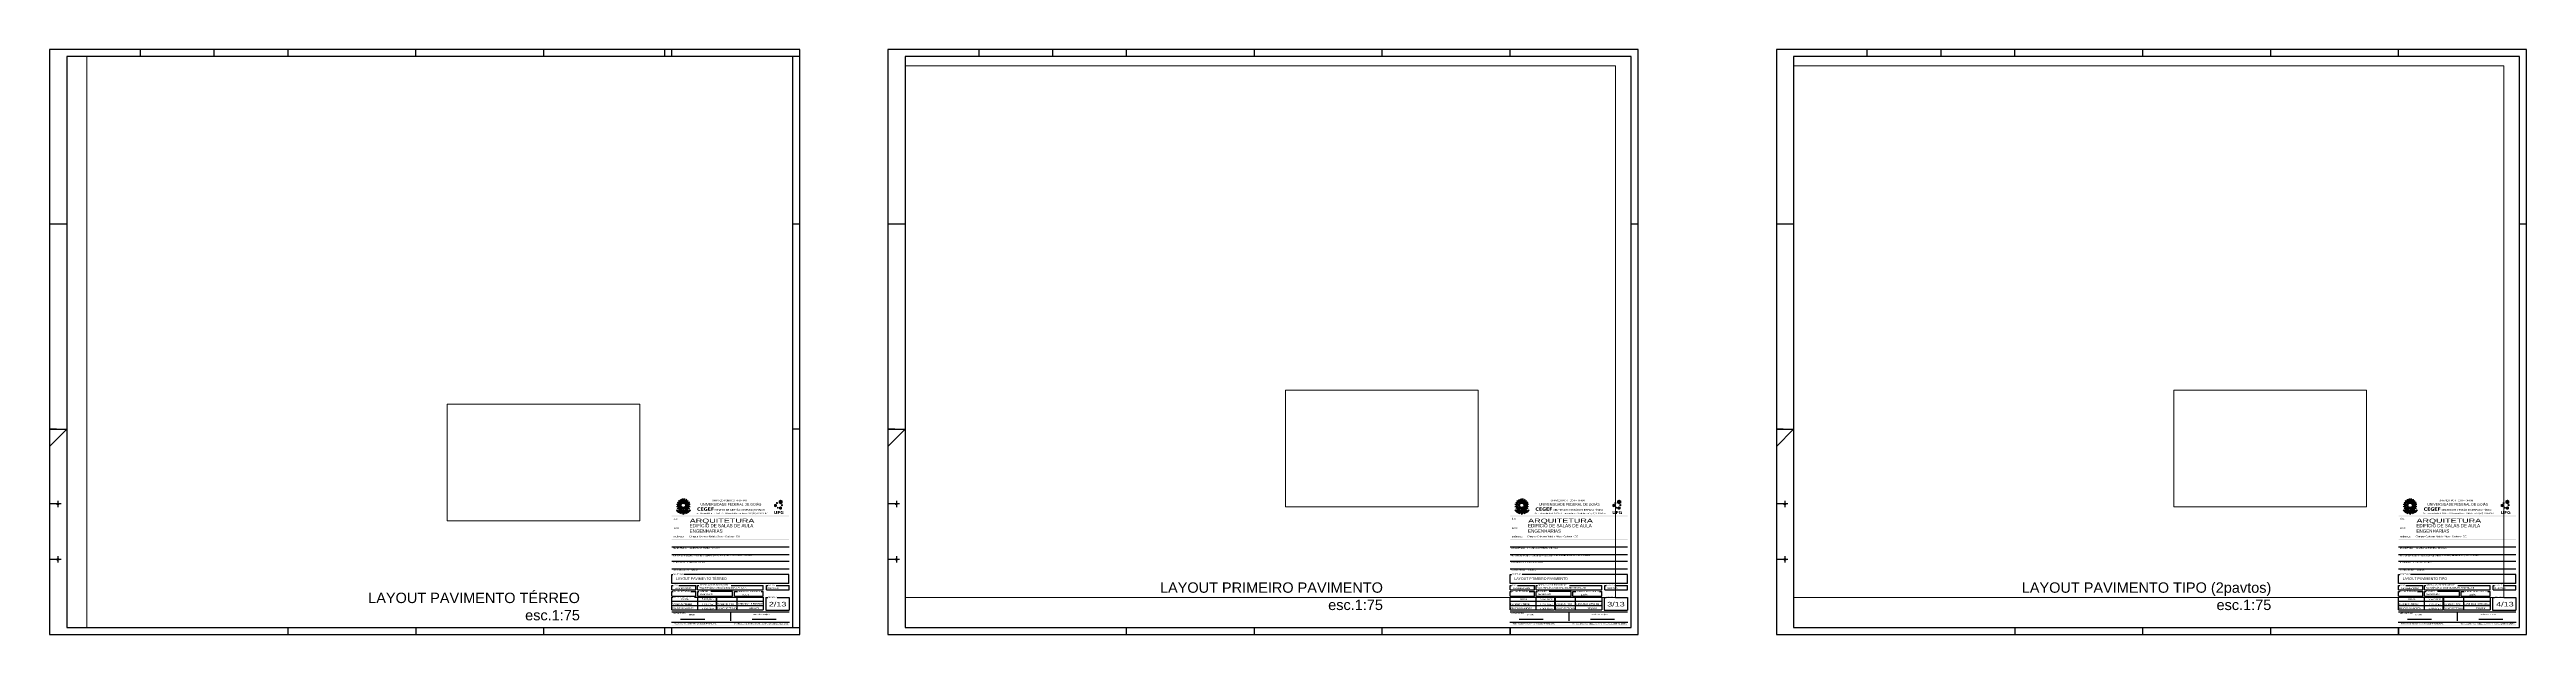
# Paper-space layout 'pr02 pr03 pr04' of a CAD drawing. Header units: millimetres. Extents: x 174 to 3757, y 19 to 865.
# The model-space entities are those that its viewports show. They can reach past a viewport. Long polylines and large blocks are cut down to what shows.
import ezdxf
from ezdxf.enums import TextEntityAlignment as Align

# ---------------------------------------------------------------- set-up
doc = ezdxf.new("R2010")
doc.units = ezdxf.units.MM
doc.header["$LTSCALE"] = 0.3
doc.linetypes.add('CONTINUO', pattern=[0])
for name, color, linetype in [('ACUSTIC', 170, 'Continuous'), ('AUXILIAR', 6, 'Continuous'), ('CARIMBO', 4, 'Continuous'), ('CONSTRUIR', 20, 'Continuous'), ('GERAL_CTR25', 7, 'Continuous'), ('GERAL_CTR70', 2, 'Continuous'), ('logo', 160, 'Continuous'), ('VEGETAÇÃO', 92, 'Continuous'), ('Viewport', 231, 'Continuous')]:
    doc.layers.add(name, color=color, linetype=linetype)
doc.styles.add('ARIAL', font='ARIAL.TTF', dxfattribs={"height": 0.12})
doc.styles.add('CAIXA', font='swiss.ttf')
doc.styles.add('ROMANS', font='romans.shx', dxfattribs={"height": 0.03})
doc.styles.add('STYLE1', font='ARIAL.TTF', dxfattribs={"height": 0.12})

# ---------------------------------------------------------------- blocks, each defined once
blk = doc.blocks.new('logo')
at = {"layer": 'logo'}
for p, q in [((990.8, 181), (993.7, 180.6)), ((991.8, 180.3), (993.4, 180.1)), ((991.9, 184), (994.7, 182.5)), ((998.1, 182.9), (992.1, 182.2)), ((992.1, 182.2), (996.6, 180.8)), ((992.1, 182.2), (996.7, 178.1)), ((992.1, 181.4), (993.2, 181.2)), ((992.5, 183), (993.8, 182.4)), ((992.8, 181.5), (993.1, 181.9)), ((993, 184), (994.9, 182.9)), ((993.5, 186.4), (995.7, 184.4)), ((993.6, 180.8), (994.3, 181.5)), ((993.9, 185.2), (995.6, 183.7)), ((994.4, 180.1), (995.5, 181.1)), ((994.8, 186), (995.8, 184.9)), ((995.2, 179.4), (996.6, 180.8)), ((995.6, 184.4), (995.7, 184.4)), ((997, 185.6), (996.1, 187.1)), ((996.2, 188.2), (997.1, 186.3)), ((997.1, 186.3), (997.4, 185.9)), ((997.2, 187.6), (997.8, 186.1)), ((997.4, 185.9), (997.4, 185.8)), ((1000.7, 188.5), (998.1, 182.9)), ((999.3, 185.4), (998.7, 188.1)), ((998.9, 184.6), (1000.7, 186.4)), ((999.1, 189.2), (999.6, 186.1)), ((999.4, 183.5), (1000.7, 184.8)), ((999.8, 188.3), (999.9, 186.8)), ((1000.2, 187.3), (1000.7, 187.9)), ((1003.1, 183), (1000.7, 188.5)), ((1000.7, 188.5), (1000.7, 183.7)), ((1001.5, 186.8), (1001.6, 188.3)), ((1002.3, 189.2), (1001.8, 186)), ((1002.3, 186.2), (1002.8, 188.1)), ((1009.4, 182.3), (1003.1, 183)), ((1003.7, 186.1), (1004.4, 187.6)), ((1003.7, 182.5), (1004.1, 182.9)), ((1004.1, 185.9), (1004, 185.7)), ((1004, 184.8), (1004, 184.9)), ((1004.4, 186.4), (1004.1, 185.9)), ((1005.3, 188.1), (1004.4, 186.4)), ((1004.4, 181.7), (1005.5, 182.7)), ((1004.6, 185.7), (1005.5, 187)), ((1009.4, 182.3), (1004.8, 180.8)), ((1004.8, 178.1), (1009.4, 182.3)), ((1005.2, 180.9), (1006.8, 182.6)), ((1005.6, 184.9), (1006.7, 186.1)), ((1007.7, 186.4), (1005.7, 184.5)), ((1005.8, 183.9), (1007.4, 185.3)), ((1006.6, 183), (1008.3, 184.1)), ((1009.5, 184), (1006.8, 182.6)), ((1007.5, 181.7), (1008.2, 182.4)), ((1007.6, 180.4), (1010.5, 180.8)), ((1007.7, 182.5), (1008.9, 183)), ((1007.9, 180.9), (1009.5, 181.3)), ((1007.9, 180), (1009.6, 180.1)), ((1008.6, 182), (1008.9, 182.4)), ((1010.5, 180.8), (1010.5, 180.8)), ((992.5, 170.9), (990.6, 172.3)), ((990.8, 177.8), (993, 178.1)), ((992.5, 170.9), (991.5, 172.9)), ((992.6, 178.7), (991.9, 178.6)), ((991.9, 174.7), (993.3, 175.5)), ((992.1, 177.4), (993.4, 177.7)), ((992.7, 175.7), (993.1, 175.9)), ((993.1, 174.8), (993.6, 175.1)), ((993.2, 171.4), (993.9, 172.2)), ((993.2, 171.4), (995, 169.7)), ((993.7, 172.3), (996, 174.6)), ((994.1, 173.6), (995.1, 174.4)), ((994.9, 172.7), (995.7, 173.6)), ((996.7, 178.1), (995.4, 172.1)), ((995.4, 172.1), (998.2, 176)), ((995.4, 172.1), (1000.7, 175.2)), ((995.7, 172.2), (999, 175.5)), ((996.1, 178.7), (996.5, 179.1)), ((997.2, 168.9), (997.7, 168.5)), ((997.4, 171.2), (997.4, 170.3)), ((999.9, 171), (997.4, 171.2)), ((997.4, 170.3), (999.9, 170.4)), ((997.4, 167.5), (997.7, 168.5)), ((999.5, 174.5), (1000.2, 175.2)), ((1001.5, 171.5), (999.9, 171.5)), ((999.9, 171.5), (999.9, 169.9)), ((999.9, 169.9), (1001.5, 169.9)), ((1000.2, 174.9), (1000.2, 171.5)), ((1000.7, 175.2), (1000.7, 171.5)), ((1000.7, 175.2), (1006.1, 172.1)), ((1000.7, 174.1), (1001.1, 174.6)), ((1000.7, 172.6), (1001.1, 173)), ((1001.1, 174.9), (1001.1, 171.5)), ((1001.1, 171.5), (1001.1, 171.5)), ((1001.5, 169.9), (1001.5, 171.5)), ((1001.5, 171), (1003.9, 171.2)), ((1003.9, 170.3), (1001.5, 170.4)), ((1003.3, 176), (1003.3, 176)), ((1006.1, 172.1), (1003.3, 176)), ((1003.6, 175.5), (1005.1, 177)), ((1003.9, 171.2), (1003.9, 170.3)), ((1003.9, 168.4), (1004.4, 169)), ((1004.2, 167.4), (1003.9, 168.4)), ((1004.2, 174.6), (1005.3, 175.7)), ((1006.1, 172.1), (1004.8, 178.1)), ((1004.9, 173.8), (1005.6, 174.5)), ((1005.5, 172.9), (1005.9, 173.2)), ((1006.2, 174.9), (1005.6, 174.6)), ((1005.7, 174.2), (1007.5, 172.2)), ((1005.8, 173.4), (1006.4, 172.7)), ((1008.1, 171.2), (1006.4, 169.5)), ((1006.5, 174.2), (1007.3, 173.5)), ((1007.4, 171.9), (1008.1, 171.2)), ((1007.9, 175.5), (1007.5, 175.4)), ((1008.1, 177.5), (1009.4, 177.2)), ((1008.4, 178), (1010.5, 177.7)), ((1008.4, 175.3), (1009.5, 174.7)), ((1008.8, 178.6), (1009.6, 178.5)), ((1010.3, 172.9), (1009.3, 171)), ((1009.3, 171), (1011.1, 172.3))]:
    blk.add_line(p, q, dxfattribs=at)
blk.add_lwpolyline([(995.7, 184.4), (995.6, 184.2, 0.193999), (995.7, 183.9, 0.064649)], format="xyb", dxfattribs=at)
at = {"layer": 'logo', "const_width": 0.216}
for points in [[(997, 179.6, 1), (997, 179.3, 1)], [(997.2, 180.6, 1), (997.1, 180.4, 1)], [(997.6, 181.6, 1), (997.5, 181.4, 1)], [(998.4, 182.3, 1), (998.2, 182.2, 1)], [(998.2, 179.1, 1), (998.4, 179.1, 1)], [(999.3, 182.9, 1), (999.1, 182.8, 1)], [(999.8, 182, 1), (1000, 182, 1)], [(1000.3, 183.2, 1), (1000.1, 183.1, 1)], [(1001.4, 183.1, 1), (1001.2, 183.2, 1)], [(1001.4, 179.8, 1), (1001.6, 179.8, 1)], [(1002.4, 182.8, 1), (1002.2, 182.9, 1)], [(1002.5, 181.2, 1), (1002.7, 181.2, 1)], [(1003.3, 182.2, 1), (1003.1, 182.3, 1)], [(1003.9, 181.4, 1), (1003.8, 181.6, 1)], [(1004.4, 180.4, 1), (1004.3, 180.6, 1)], [(1004.5, 179.3, 1), (1004.5, 179.6, 1)], [(997.1, 178.5, 1), (997.2, 178.3, 1)], [(997.5, 177.5, 1), (997.6, 177.3, 1)], [(998.2, 176.7, 1), (998.4, 176.5, 1)], [(999.1, 176.1, 1), (999.3, 176, 1)], [(1000.1, 175.8, 1), (1000.3, 175.7, 1)], [(1001.2, 175.7, 1), (1001.4, 175.8, 1)], [(1001.8, 177.4, 1), (1002, 177.4, 1)], [(1002.2, 176, 1), (1002.4, 176.1, 1)], [(1003.1, 176.5, 1), (1003.3, 176.7, 1)], [(1003.8, 177.3, 1), (1003.9, 177.5, 1)], [(1004.3, 178.3, 1), (1004.4, 178.5, 1)]]:
    blk.add_lwpolyline(points, format="xyb", close=True, dxfattribs=at)
at = {"layer": 'logo'}
for radius in [4.29, 3.21]:
    blk.add_circle((1000.7, 179.4), radius, dxfattribs=at)
for centre, radius, start, end in [((994.1, 179.4), 1.61, 153.4635, 248.5259), ((994.9, 179.3), 1.75, 129.8695, 248.0534), ((992.5, 178.9), 2.16, 324.9345, 52.9884), ((996.8, 182), 2.18, 70.3748, 166.3107), ((993.9, 184.1), 1.8, 297.5202, 298.178), ((997.1, 184.2), 1.42, 69.4041, 177.3247), ((995.9, 185.7), 1.71, 283.1388, 354.2149), ((995.5, 184.4), 2.05, 302.4351, 348.4877), ((998.4, 185.2), 1.11, 46.852, 158.8065), ((997.9, 186.2), 1.19, 247.938, 351.355), ((1003, 185.3), 1.11, 22.9304, 134.885), ((1003.4, 186.3), 1.19, 190.3819, 293.799), ((1004.3, 184.3), 1.42, 4.4123, 113.6981), ((1005.2, 185.7), 1.42, 183.8164, 293.1021), ((1004.6, 182.1), 2.18, 15.4263, 111.3622), ((1005.8, 184.6), 2.05, 193.2493, 239.3019), ((1008.9, 178.9), 2.16, 130.7874, 219.4729), ((1006.5, 179.1), 1.75, 296.354, 53.7184), ((1007.3, 179.2), 1.61, 295.8816, 29.8538), ((1009, 179), 1.05, 105.9941, 144.7073), ((1001.2, 180), 13.1, 216.0902, 253.025), ((1001.2, 180), 12, 216.0902, 252.9501), ((995.1, 176.6), 2.18, 192.412, 292.1438), ((993.6, 174.6), 1.6, 92.4406, 112.7734), ((1000.8, 179.4), 11, 226.4694, 311.931), ((995.4, 177.1), 2.05, 158.6485, 289.3939), ((993.5, 175.3), 2.54, 80.2415, 91.6759), ((1000.8, 179.4), 9.94, 226.4694, 311.5957), ((993.5, 175.3), 2.54, 357.691, 72.5788), ((996.2, 170.8), 1.31, 18.197, 132.0011), ((996.6, 172.3), 1.35, 201.5276, 309.6209), ((994.6, 176.6), 1.71, 327.1013, 336.6995), ((998.2, 172.5), 1.31, 154.8572, 295.625), ((997.1, 171.3), 1.69, 358.5013, 92.4302), ((1000.3, 166.8), 0.746, 119.2069, 143.4103), ((1000, 167.1), 0.326, 143.4103, 180.409), ((1000, 167.1), 0.326, 180.409, 217.4078), ((1000.7, 167.9), 1.38, 225.9254, 314.8926), ((1000.5, 166.4), 1.21, 103.2363, 119.2069), ((1006.1, 168.8), 5.98, 168.5702, 173.4626), ((1006.1, 168.8), 5.98, 183.8278, 191.4298), ((1000.7, 165.8), 1.87, 90.409, 103.2363), ((1000.7, 165.8), 1.87, 77.5818, 90.409), ((994.9, 168.7), 6.27, 6.4243, 11.1873), ((994.9, 168.7), 6.27, 349.5293, 356.5426), ((1000.8, 166.4), 1.21, 61.6112, 77.5818), ((1001.1, 166.8), 0.746, 37.4078, 61.6112), ((1001.4, 167.1), 0.326, 0.409, 37.4078), ((1001.4, 167.1), 0.326, 323.4103, 0.409), ((1004.2, 171.3), 1.69, 87.5698, 181.4987), ((1003.1, 172.5), 1.31, 244.375, 25.1428), ((1000.6, 180), 12, 286.1434, 323.9098), ((1005.2, 170.8), 1.31, 47.9989, 161.803), ((1004.8, 172.2), 1.31, 224.9136, 338.7177), ((1000.6, 180), 13.1, 286.1434, 323.9098), ((1006.2, 176.9), 2.05, 254.1342, 25.759), ((1008.1, 175.2), 2.54, 111.8287, 187.1616), ((1006.5, 176.4), 2.18, 247.6946, 351.2469), ((1008.1, 175.2), 2.54, 92.7316, 104.166), ((1008.1, 174.5), 1.6, 71.8782, 91.9668)]:
    blk.add_arc(centre, radius, start, end, dxfattribs=at)
blk = doc.blocks.new('A$C02662A6C')
at = {"layer": 'CARIMBO', "color": 7}
for p, q in [((0, 36), (2.1, 36)), ((0, 29.4), (0, 36)), ((10.4, 36), (35, 36)), ((35, 29.4), (35, 36)), ((37.5, 36), (39.4, 36)), ((37.5, 29.4), (37.5, 36)), ((85.8, 36), (132.5, 36)), ((132.5, 29.4), (132.5, 36)), ((0, 29.4), (35, 29.4)), ((0, 29.4), (35, 29.4)), ((0, 27.1), (2.1, 27.1)), ((0, 20.6), (0, 27.1)), ((0, 20.6), (35, 20.6)), ((0, 0.8), (0, 19.1)), ((0, 19.1), (1.9, 19.1)), ((0, 13), (64.3, 13)), ((0, 6.9), (64.3, 6.9)), ((0, 0.8), (64.3, 0.8)), ((27.7, 27.1), (35, 27.1)), ((33, 19.1), (64.3, 19.1)), ((35, 20.6), (35, 27.1)), ((37.3, 19.1), (37.3, 0.8)), ((37.5, 29.4), (132.5, 29.4)), ((37.7, 20.6), (37.7, 27.1)), ((37.7, 27.1), (39.4, 27.1)), ((37.7, 20.6), (88.1, 20.6)), ((88.1, 27.1), (56.4, 27.1)), ((64.3, 19.1), (64.3, 0.8)), ((64.9, 19.1), (64.9, 0.8)), ((64.9, 19.1), (132.5, 19.1)), ((64.9, 13), (132.5, 13)), ((64.9, 6.9), (132.5, 6.9)), ((64.9, 0.8), (132.5, 0.8)), ((88.1, 20.6), (88.1, 27.1)), ((90.8, 27.1), (94.9, 27.1)), ((90.8, 20.6), (90.8, 27.1)), ((90.8, 20.6), (132.5, 20.6)), ((94, 19.1), (94, 0.8)), ((129.4, 27.1), (132.5, 27.1)), ((132.5, 20.6), (132.5, 27.1)), ((132.5, 19.1), (132.5, 0.8))]:
    blk.add_line(p, q, dxfattribs=at)
at = {"layer": 'CARIMBO', "color": 0, "style": 'ARIAL'}
for s, height, p in [('DATA', 1.8, (2.5, 35.4)), ('GERÊNCIA/COMPUTADOR/PASTA', 1.798, (40.7, 35.5)), ('No. DO PROCESSO', 1.798, (2.5, 26.6)), ('DESENHO:', 1.8, (40.1, 26.5)), ('NÚMERO DE PAVIMENTOS', 1.798, (95.9, 26.2))]:
    blk.add_text(s, height=height, dxfattribs=at).set_placement(p)
at = {"layer": 'CARIMBO', "style": 'CAIXA'}
for s, height, p in [('PAVIMENTO TÉRREO', 2, (0.6, 7.8)), ('PRIMEIRO PAVIMENTO', 2, (0.6, 1.7)), ('Fevereiro/ 2009', 2.497, (4.3, 30.9)), ('TOTAL', 2.5, (13.4, 14.9)), ('Gerani Felix ', 2.497, (40.5, 22.2)), ('5.337,40m²', 2.5, (43.6, 14.9)), ('1.335,00m²', 2.5, (43.4, 7.1)), ('1.309,00m²', 2.5, (43.4, 1)), ('PAVIMENTO  TIPO', 2, (65.1, 7.8)), ('PAVIMENTO TÉCNICO', 2, (65.1, 1.7)), ('1.296,40x2=2.592,80m²', 2.497, (95.1, 7.8)), ('quatro', 2.5, (102.1, 21.6)), ('100,60m²', 2.5, (111.7, 1.7))]:
    blk.add_text(s, height=height, dxfattribs=at).set_placement(p)
blk.add_text('\\\\Gpp4\\Projetos Gerani\\ENGENHARIA-REUNI', height=2.425, rotation=0.0369, dxfattribs=at).set_placement((39.7, 31.4))
at = {"layer": 'CARIMBO', "color": 0, "insert": (2.8, 20.6), "char_height": 1.798, "width": 30.208, "attachment_point": 1, "style": 'ARIAL'}
blk.add_mtext('QUADRO DE ÁREAS', dxfattribs=at)

msp = doc.modelspace()

# ---------------------------------------------------------------- hatches: boundary and pattern name
at = {"layer": 'VEGETAÇÃO', "linetype": 'CONTINUO'}
h = msp.add_hatch(dxfattribs=at)
h.set_pattern_fill('_USER', color=256, scale=0.05, angle=45, style=0, pattern_type=0)
h.set_pattern_definition([(45, (0, 0), (-0.03535533906, 0.03535533906), [])])
h.paths.add_polyline_path([(3287.883693, 1952.203641), (3289.297645, 1952.203641), (3289.297645, 1951.825115), (3287.883693, 1951.825115)], flags=24)

psp = doc.layouts.new('pr02 pr03 pr04')

# ---------------------------------------------------------------- hatches: boundary and pattern name
at = {"layer": 'ACUSTIC'}
h = psp.add_hatch(color=256, dxfattribs=at)
h.paths.add_polyline_path([(1234.6, 212.5), (1231.6, 214.2), (1228.6, 212.5), (1228.6, 209), (1231.6, 207.3), (1234.6, 209)])
h.paths.add_polyline_path([(1234.8, 207), (1233.4, 207.8), (1231.9, 207), (1231.9, 205.2), (1233.4, 204.4), (1234.8, 205.2)])
h.paths.add_polyline_path([(1233.7, 203.2), (1231.5, 204.4), (1229.2, 203.2), (1229.2, 200.6), (1231.5, 199.3), (1233.7, 200.6)])
h.paths.add_polyline_path([(1228.8, 203.1), (1227.5, 203.9), (1226.2, 203.1), (1226.2, 201.7), (1227.5, 200.9), (1228.8, 201.7)])
h.paths.add_polyline_path([(1226.2, 206.9), (1224, 208.2), (1221.7, 206.9), (1221.7, 204.3), (1224, 203), (1226.2, 204.3)])
h.paths.add_polyline_path([(1227.7, 210), (1226.2, 210.9), (1224.7, 210), (1224.7, 208.3), (1226.2, 207.5), (1227.7, 208.3)])
h = psp.add_hatch(color=256, dxfattribs=at)
h.paths.add_polyline_path([(2447.3, 212.5), (2444.3, 214.2), (2441.3, 212.5), (2441.3, 209), (2444.3, 207.3), (2447.3, 209)])
h.paths.add_polyline_path([(2447.5, 207), (2446.1, 207.8), (2444.6, 207), (2444.6, 205.2), (2446.1, 204.4), (2447.5, 205.2)])
h.paths.add_polyline_path([(2446.4, 203.2), (2444.2, 204.4), (2441.9, 203.2), (2441.9, 200.6), (2444.2, 199.3), (2446.4, 200.6)])
h.paths.add_polyline_path([(2441.5, 203.1), (2440.2, 203.9), (2438.9, 203.1), (2438.9, 201.7), (2440.2, 200.9), (2441.5, 201.7)])
h.paths.add_polyline_path([(2438.9, 206.9), (2436.7, 208.2), (2434.4, 206.9), (2434.4, 204.3), (2436.7, 203), (2438.9, 204.3)])
h.paths.add_polyline_path([(2440.4, 210), (2438.9, 210.9), (2437.4, 210), (2437.4, 208.3), (2438.9, 207.5), (2440.4, 208.3)])
h = psp.add_hatch(color=256, dxfattribs=at)
h.paths.add_polyline_path([(3732.1, 212.5), (3729.2, 214.2), (3726.2, 212.5), (3726.2, 209), (3729.2, 207.3), (3732.1, 209)])
h.paths.add_polyline_path([(3732.4, 207), (3730.9, 207.8), (3729.4, 207), (3729.4, 205.2), (3730.9, 204.4), (3732.4, 205.2)])
h.paths.add_polyline_path([(3731.3, 203.2), (3729, 204.4), (3726.8, 203.2), (3726.8, 200.6), (3729, 199.3), (3731.3, 200.6)])
h.paths.add_polyline_path([(3726.4, 203.1), (3725.1, 203.9), (3723.8, 203.1), (3723.8, 201.7), (3725.1, 200.9), (3726.4, 201.7)])
h.paths.add_polyline_path([(3723.8, 206.9), (3721.5, 208.2), (3719.3, 206.9), (3719.3, 204.3), (3721.5, 203), (3723.8, 204.3)])
h.paths.add_polyline_path([(3725.3, 210), (3723.8, 210.9), (3722.3, 210), (3722.3, 208.3), (3723.8, 207.5), (3725.3, 208.3)])
at = {"layer": 'CARIMBO'}
for color, points in [(52, [(1074.1, 191), (1074.1, 190.1), (1243.8, 190.1), (1243.8, 191)]), (52, [(2286.8, 191), (2286.8, 190.1), (2456.5, 190.1), (2456.5, 191)]), (52, [(3571.7, 191), (3571.7, 190.1), (3741.3, 190.1), (3741.3, 191)]), (52, [(1243.8, 155.8), (1243.8, 156.6), (1074.1, 156.6), (1074.1, 155.8)]), (52, [(2456.5, 155.8), (2456.5, 156.6), (2286.8, 156.6), (2286.8, 155.8)]), (52, [(3741.3, 155.8), (3741.3, 156.6), (3571.7, 156.6), (3571.7, 155.8)]), (256, [(1243.8, 31.7), (1243.8, 32.5), (1074.1, 32.5), (1074.1, 31.7)]), (256, [(2456.5, 31.7), (2456.5, 32.5), (2286.8, 32.5), (2286.8, 31.7)]), (256, [(3741.3, 31.7), (3741.3, 32.5), (3571.7, 32.5), (3571.7, 31.7)])]:
    psp.add_hatch(color=color, dxfattribs=at).paths.add_polyline_path(points)

# ---------------------------------------------------------------- linework, layer by layer
for p, q in [((174.1, 865.1), (174.1, 19.1)), ((174.1, 860.1), (174.1, 19.1)), ((305.8, 855.1), (305.8, 865.1)), ((1259.1, 865.1), (334.1, 865.1)), ((412.4, 855.1), (412.4, 865.1)), ((519.1, 855.1), (519.1, 865.1)), ((704.1, 855.1), (704.1, 865.1)), ((889.1, 855.1), (889.1, 865.1)), ((1064.1, 855.1), (1064.1, 865.1)), ((1074.1, 855.1), (1074.1, 865.1)), ((1259.1, 19.1), (1259.1, 865.1)), ((1259.1, 19.1), (1259.1, 860.1)), ((1386.8, 865.1), (1386.8, 19.1)), ((1386.8, 860.1), (1386.8, 19.1)), ((1518.5, 855.1), (1518.5, 865.1)), ((2471.8, 865.1), (1546.8, 865.1)), ((1625.1, 855.1), (1625.1, 865.1)), ((1731.8, 855.1), (1731.8, 865.1)), ((1916.8, 855.1), (1916.8, 865.1)), ((2101.8, 855.1), (2101.8, 865.1)), ((2286.8, 855.1), (2286.8, 865.1)), ((2286.8, 855.1), (2286.8, 865.1)), ((2286.8, 855.1), (2286.8, 865.1)), ((2471.8, 19.1), (2471.8, 865.1)), ((2471.8, 19.1), (2471.8, 860.1)), ((2671.7, 865.1), (2671.7, 19.1)), ((2671.7, 860.1), (2671.7, 19.1)), ((2803.3, 855.1), (2803.3, 865.1)), ((3756.7, 865.1), (2831.7, 865.1)), ((2910, 855.1), (2910, 865.1)), ((3016.7, 855.1), (3016.7, 865.1)), ((3201.7, 855.1), (3201.7, 865.1)), ((3386.7, 855.1), (3386.7, 865.1)), ((3571.7, 855.1), (3571.7, 865.1)), ((3571.7, 855.1), (3571.7, 865.1)), ((3571.7, 855.1), (3571.7, 865.1)), ((3756.7, 19.1), (3756.7, 865.1)), ((3756.7, 19.1), (3756.7, 860.1)), ((174.1, 613.1), (199.1, 613.1)), ((1249.1, 613.1), (1259.1, 613.1)), ((1386.8, 613.1), (1411.8, 613.1)), ((2461.8, 613.1), (2471.8, 613.1)), ((2671.7, 613.1), (2696.7, 613.1)), ((3746.7, 613.1), (3756.7, 613.1)), ((174.1, 316.1), (199.1, 316.1)), ((199.1, 316.1), (174.1, 291.1)), ((1386.8, 316.1), (1411.8, 316.1)), ((1411.8, 316.1), (1386.8, 291.1)), ((2671.7, 316.1), (2696.7, 316.1)), ((2696.7, 316.1), (2671.7, 291.1)), ((174.1, 19.1), (1259.1, 19.1)), ((440.1, 19.1), (1259.1, 19.1)), ((519.3, 19.1), (519.3, 29.1)), ((704.3, 19.1), (704.3, 29.1)), ((889.1, 19.1), (889.1, 29.1)), ((889.1, 19.1), (889.1, 29.1)), ((1074.1, 19.1), (1074.1, 29.1)), ((1074.1, 19.1), (1074.1, 29.1)), ((1386.8, 19.1), (2471.8, 19.1)), ((1652.8, 19.1), (2471.8, 19.1)), ((1732, 19.1), (1732, 29.1)), ((1917, 19.1), (1917, 29.1)), ((2101.8, 19.1), (2101.8, 29.1)), ((2101.8, 19.1), (2101.8, 29.1)), ((2286.8, 19.1), (2286.8, 29.1)), ((2286.8, 19.1), (2286.8, 29.1)), ((2286.8, 19.1), (2286.8, 29.1)), ((2287, 19.8), (2287, 29.8)), ((2287, 19.8), (2287, 29.8)), ((2671.7, 19.1), (3756.7, 19.1)), ((2937.7, 19.1), (3756.7, 19.1)), ((3016.9, 19.1), (3016.9, 29.1)), ((3201.9, 19.1), (3201.9, 29.1)), ((3386.7, 19.1), (3386.7, 29.1)), ((3386.7, 19.1), (3386.7, 29.1)), ((3571.7, 19.1), (3571.7, 29.1)), ((3571.7, 19.1), (3571.7, 29.1)), ((3571.7, 19.1), (3571.7, 29.1)), ((3571.9, 19.8), (3571.9, 29.8)), ((3571.9, 19.8), (3571.9, 29.8))]:
    psp.add_line(p, q)
at = {"layer": 'AUXILIAR'}
for p, q in [((190.7, 207.8), (174.1, 207.8)), ((186.2, 212.3), (186.2, 203.4)), ((1403.4, 207.8), (1386.8, 207.8)), ((1398.9, 212.3), (1398.9, 203.4)), ((2688.2, 207.8), (2671.7, 207.8)), ((2683.8, 212.3), (2683.8, 203.4)), ((190.7, 127.7), (174.1, 127.7)), ((186.2, 132.2), (186.2, 123.3)), ((1403.4, 127.7), (1386.8, 127.7)), ((1398.9, 132.2), (1398.9, 123.3)), ((2688.2, 127.7), (2671.7, 127.7)), ((2683.8, 132.2), (2683.8, 123.3))]:
    psp.add_line(p, q, dxfattribs=at)
for centre in [(186.2, 207.8), (1398.9, 207.8), (2683.8, 207.8), (186.2, 127.7), (1398.9, 127.7), (2683.8, 127.7)]:
    psp.add_circle(centre, 1.3, dxfattribs=at)
at = {"layer": 'CARIMBO', "color": 7}
for p, q in [((1074.1, 145.9), (1243.9, 145.9)), ((2286.8, 145.9), (2456.6, 145.9)), ((3571.7, 145.9), (3741.5, 145.9)), ((1074.1, 134.9), (1243.9, 134.9)), ((1074.1, 124.9), (1243.9, 124.9)), ((1074.1, 113.9), (1243.9, 113.9)), ((2286.8, 134.9), (2456.6, 134.9)), ((2286.8, 124.9), (2456.6, 124.9)), ((2286.8, 113.9), (2456.6, 113.9)), ((3571.7, 134.9), (3741.5, 134.9)), ((3571.7, 124.9), (3741.5, 124.9)), ((3571.7, 113.9), (3741.5, 113.9)), ((1074.1, 92.9), (1074.1, 105.6)), ((1074.1, 105.6), (1075.8, 105.6)), ((1243.5, 92.9), (1074.1, 92.9)), ((1074.1, 90.1), (1076.1, 90.1)), ((1074.1, 83.5), (1074.1, 90.1)), ((1074.1, 83.5), (1109, 83.5)), ((1074.1, 83.5), (1109, 83.5)), ((1074.1, 81.3), (1076.1, 81.3)), ((1074.1, 74.7), (1074.1, 81.3)), ((1074.1, 74.7), (1109, 74.7)), ((1074.1, 54.9), (1074.1, 73.2)), ((1074.1, 73.2), (1075.9, 73.2)), ((1084.5, 90.1), (1109, 90.1)), ((1243.5, 105.7), (1091.3, 105.7)), ((1101.7, 81.3), (1109, 81.3)), ((1107, 73.2), (1138.4, 73.2)), ((1109, 83.5), (1109, 90.1)), ((1109, 74.7), (1109, 81.3)), ((1111.3, 73.2), (1111.3, 54.9)), ((1111.5, 90.1), (1113.4, 90.1)), ((1111.5, 83.5), (1111.5, 90.1)), ((1111.5, 83.5), (1206.5, 83.5)), ((1111.7, 74.7), (1111.7, 81.3)), ((1111.7, 81.3), (1113.4, 81.3)), ((1111.7, 74.7), (1162.1, 74.7)), ((1162.1, 81.3), (1130.4, 81.3)), ((1138.4, 73.2), (1138.4, 54.9)), ((1138.9, 73.2), (1138.9, 54.9)), ((1138.9, 73.2), (1206.5, 73.2)), ((1159.8, 90.1), (1206.5, 90.1)), ((1162.1, 74.7), (1162.1, 81.3)), ((1164.8, 81.3), (1168.9, 81.3)), ((1164.8, 74.7), (1164.8, 81.3)), ((1164.8, 74.7), (1206.5, 74.7)), ((1168.1, 73.2), (1168.1, 54.9)), ((1203.4, 81.3), (1206.5, 81.3)), ((1206.5, 83.5), (1206.5, 90.1)), ((1206.5, 74.7), (1206.5, 81.3)), ((1206.5, 73.2), (1206.5, 54.9)), ((1210.1, 72.4), (1210.1, 54.1)), ((1210.1, 72.4), (1213, 72.4)), ((1211.1, 90.1), (1213, 90.1)), ((1211.1, 83.5), (1211.1, 90.1)), ((1211.1, 83.5), (1243.8, 83.5)), ((1225.3, 90.1), (1243.8, 90.1)), ((1226.5, 72.4), (1243.8, 72.4)), ((1243.5, 92.9), (1243.5, 105.7)), ((1243.8, 83.5), (1243.8, 90.1)), ((1243.8, 72.4), (1243.8, 54.1)), ((2286.8, 92.9), (2286.8, 105.6)), ((2286.8, 105.6), (2288.5, 105.6)), ((2456.2, 92.9), (2286.8, 92.9)), ((2456.2, 105.7), (2304, 105.7)), ((2422.8, 72.4), (2422.8, 54.1)), ((2422.8, 72.4), (2425.7, 72.4)), ((2423.8, 90.1), (2425.7, 90.1)), ((2423.8, 83.5), (2423.8, 90.1)), ((2423.8, 83.5), (2456.5, 83.5)), ((2438, 90.1), (2456.5, 90.1)), ((2439.2, 72.4), (2456.5, 72.4)), ((2456.2, 92.9), (2456.2, 105.7)), ((2456.5, 83.5), (2456.5, 90.1)), ((2456.5, 72.4), (2456.5, 54.1)), ((3571.7, 92.9), (3571.7, 105.6)), ((3571.7, 105.6), (3573.4, 105.6)), ((3741.1, 92.9), (3571.7, 92.9)), ((3741.1, 105.7), (3588.8, 105.7)), ((3707.7, 72.4), (3707.7, 54.1)), ((3707.7, 72.4), (3710.6, 72.4)), ((3708.7, 90.1), (3710.6, 90.1)), ((3708.7, 83.5), (3708.7, 90.1)), ((3708.7, 83.5), (3741.3, 83.5)), ((3722.9, 90.1), (3741.3, 90.1)), ((3724.1, 72.4), (3741.3, 72.4)), ((3741.1, 92.9), (3741.1, 105.7)), ((3741.3, 83.5), (3741.3, 90.1)), ((3741.3, 72.4), (3741.3, 54.1)), ((1074.1, 67.1), (1138.4, 67.1)), ((1074.1, 61), (1138.4, 61)), ((1074.1, 54.9), (1138.4, 54.9)), ((1074.1, 51.9), (1243.9, 51.9)), ((1086.8, 41.1), (1121.8, 41.1)), ((1138.9, 67.1), (1206.5, 67.1)), ((1138.9, 61), (1206.5, 61)), ((1138.9, 54.9), (1206.5, 54.9)), ((1159, 50.5), (1159, 38.6)), ((1190.2, 41.1), (1225.1, 41.1)), ((1210.1, 54.1), (1243.8, 54.1)), ((2286.8, 51.9), (2456.6, 51.9)), ((2299.5, 41.1), (2334.5, 41.1)), ((2371.7, 50.5), (2371.7, 38.6)), ((2402.9, 41.1), (2437.8, 41.1)), ((2422.8, 54.1), (2456.5, 54.1)), ((3571.7, 51.9), (3741.5, 51.9)), ((3584.4, 41.1), (3619.4, 41.1)), ((3656.6, 50.5), (3656.6, 38.6)), ((3687.7, 41.1), (3722.7, 41.1)), ((3707.7, 54.1), (3741.3, 54.1))]:
    psp.add_line(p, q, dxfattribs=at)
at = {"layer": 'CARIMBO'}
for p, q in [((1073.7, 36.7), (1244.2, 36.7)), ((2286.4, 36.7), (2456.9, 36.7)), ((3571.3, 36.7), (3741.8, 36.7))]:
    psp.add_line(p, q, dxfattribs=at)
at = {"layer": 'GERAL_CTR25', "linetype": 'CONTINUO'}
for p, q in [((519.1, 865.1), (174.1, 865.1)), ((1731.8, 865.1), (1386.8, 865.1)), ((3016.7, 865.1), (2671.7, 865.1))]:
    psp.add_line(p, q, dxfattribs=at)
at = {"layer": 'GERAL_CTR25'}
for p, q in [((174.1, 316.5), (184.1, 316.5)), ((1249.1, 316.5), (1259.1, 316.5)), ((1249.1, 316.5), (1259.1, 316.5)), ((1386.8, 316.5), (1396.8, 316.5)), ((2671.7, 316.5), (2681.7, 316.5)), ((1063.7, 29.1), (1063.7, 19.1)), ((2286.4, 29.1), (2286.4, 19.1)), ((2286.8, 29.8), (2286.8, 19.8)), ((2286.8, 29.8), (2286.8, 19.8)), ((3571.2, 29.1), (3571.2, 19.1)), ((3571.6, 29.8), (3571.6, 19.8)), ((3571.6, 29.8), (3571.6, 19.8))]:
    psp.add_line(p, q, dxfattribs=at)
at = {"layer": 'GERAL_CTR70'}
for p, q in [((199.1, 855.1), (199.1, 29.1)), ((1259.1, 855.1), (199.1, 855.1)), ((1249.1, 29.1), (1249.1, 855.1)), ((2461.8, 855.1), (1411.8, 855.1)), ((1411.8, 855.1), (1411.8, 29.1)), ((2461.8, 29.1), (2461.8, 855.1)), ((3746.7, 855.1), (2696.7, 855.1)), ((2696.7, 855.1), (2696.7, 29.1)), ((3746.7, 29.1), (3746.7, 855.1)), ((199.1, 29.1), (1259.1, 29.1)), ((1411.8, 29.1), (2461.8, 29.1)), ((2696.7, 29.1), (3746.7, 29.1))]:
    psp.add_line(p, q, dxfattribs=at)

# ---------------------------------------------------------------- block references
at = {"layer": 'ACUSTIC'}
for p in [(90.1, 26.6), (1302.8, 26.6), (2587.7, 26.6)]:
    psp.add_blockref('logo', p, dxfattribs=at)
at = {"layer": 'CARIMBO', "color": 0, "linetype": 'CONTINUO'}
for p in [(2286.7, 54.1), (3571.6, 54.1)]:
    psp.add_blockref('A$C02662A6C', p, dxfattribs=at)

# ---------------------------------------------------------------- texts
at = {"layer": 'ACUSTIC', "char_height": 4.541, "width": 37.047, "attachment_point": 1, "style": 'ROMANS'}
for insert in [(1221.7, 197.8), (2434.4, 197.8), (3719.3, 197.8)]:
    psp.add_mtext('{\\fVerdana|b1|i0|c0|p34;UFG}', dxfattribs=dict(at, insert=insert))
at = {"layer": 'CARIMBO', "color": 4}
for s, height, style, p in [('tipo:', 2.5, 'CAIXA', (1076.4, 185.3)), ('UNIVERSIDADE FEDERAL DE GOIÁS', 3.596, 'STYLE1', (1115.7, 205.4)), ('tipo:', 2.5, 'CAIXA', (2289.1, 185.3)), ('UNIVERSIDADE FEDERAL DE GOIÁS', 3.596, 'STYLE1', (2328.4, 205.4)), ('tipo:', 2.5, 'CAIXA', (3574, 185.3)), ('UNIVERSIDADE FEDERAL DE GOIÁS', 3.596, 'STYLE1', (3613.3, 205.4)), ('PROPRIETÁRIO:     UNIVERSIDADE FEDERAL DE GOIÁS', 1.798, 'ARIAL', (1076.1, 142.6)), ('local:', 2.5, 'CAIXA', (1076.4, 171.6)), ('endereço: ', 2.5, 'CAIXA', (1076.4, 159.7)), ('PROPRIETÁRIO:     UNIVERSIDADE FEDERAL DE GOIÁS', 1.798, 'ARIAL', (2288.8, 142.6)), ('local:', 2.5, 'CAIXA', (2289.1, 171.6)), ('endereço: ', 2.5, 'CAIXA', (2289.1, 159.7)), ('PROPRIETÁRIO:     UNIVERSIDADE FEDERAL DE GOIÁS', 1.798, 'ARIAL', (3573.7, 142.6)), ('endereço: ', 2.5, 'CAIXA', (3574, 159.7)), ('local:', 2.5, 'CAIXA', (3574, 171.6)), ('COLABORAÇÃO : FERNANDA ', 1.798, 'ARIAL', (1076, 111.4)), ('RESPONSÁVEL TÉCNICO PELA OBRA:', 1.798, 'ARIAL', (1076, 122.4)), ('COLABORAÇÃO : FERNANDA', 1.798, 'ARIAL', (2288.8, 111.4)), ('RESPONSÁVEL TÉCNICO PELA OBRA:', 1.798, 'ARIAL', (2288.8, 122.4)), ('RESPONSÁVEL TÉCNICO PELA OBRA:', 1.798, 'ARIAL', (3573.6, 122.4)), ('COLABORAÇÃO : FERNANDA', 1.798, 'ARIAL', (3573.6, 111.4)), ('CONTEÚDO', 1.8, 'ARIAL', (1076, 105.1)), ('CONTEÚDO', 1.8, 'ARIAL', (2288.7, 105.1)), ('CONTEÚDO', 1.8, 'ARIAL', (3573.6, 105.1))]:
    psp.add_text(s, height=height, dxfattribs=dict(at, style=style)).set_placement(p)
at = {"layer": 'CARIMBO'}
for s, height, style, p in [('SERVIÇO PÚBLICO FEDERAL', 2.58, 'ARIAL', (1132.5, 211.6)), ('CENTRO DE GESTÃO DO ESPAÇO FÍSICO', 2.58, 'ARIAL', (1136, 197.9)), ('SERVIÇO PÚBLICO FEDERAL', 2.58, 'ARIAL', (2345.2, 211.6)), ('CENTRO DE GESTÃO DO ESPAÇO FÍSICO', 2.58, 'ARIAL', (2348.7, 197.9)), ('SERVIÇO PÚBLICO FEDERAL', 2.58, 'ARIAL', (3630.1, 211.6)), ('CENTRO DE GESTÃO DO ESPAÇO FÍSICO', 2.58, 'ARIAL', (3633.6, 197.9)), ('Fevereiro/ 2009', 2.497, 'CAIXA', (1078.3, 85)), ('Gerani Felix ', 2.497, 'CAIXA', (1114.5, 76.3)), ('quatro', 2.5, 'CAIXA', (1176.1, 75.8)), ('INDICADA', 2.5, 'CAIXA', (1212.5, 85)), ('PAVIMENTO TÉRREO', 2, 'CAIXA', (1074.6, 61.9)), ('PRIMEIRO PAVIMENTO', 2, 'CAIXA', (1074.6, 55.8)), ('TOTAL', 2.5, 'CAIXA', (1087.4, 69)), ('1.335,00m²', 2.5, 'CAIXA', (1117.5, 61.2)), ('1.309,00m²', 2.5, 'CAIXA', (1117.5, 55.1)), ('5.337,40m²', 2.5, 'CAIXA', (1117.6, 69.1)), ('PAVIMENTO  TIPO', 2, 'CAIXA', (1139.2, 61.9)), ('PAVIMENTO TÉCNICO', 2, 'CAIXA', (1139.2, 55.8)), ('1.296,40x2=2.592,80m²', 2.497, 'CAIXA', (1169.1, 62)), ('100,60m²', 2.5, 'CAIXA', (1185.7, 55.9))]:
    psp.add_text(s, height=height, dxfattribs=dict(at, style=style)).set_placement(p)
at = {"layer": 'CARIMBO', "color": 4, "style": 'ARIAL'}
for p in [(1075.9, 132.3), (2288.7, 132.3), (3573.5, 132.3)]:
    psp.add_text('AUTORA  DO PROJETO:    ARQUITETA  GERANI FÉLIX DO NASCIMENTO SILVA  CREA -GO 5364/D', height=1.746, rotation=0.0369, dxfattribs=at).set_placement(p)
at = {"layer": 'CARIMBO', "color": 0}
for s, height, style, p in [('DATA', 1.8, 'ARIAL', (1076.6, 89.5)), ('No. DO PROCESSO', 1.798, 'ARIAL', (1076.6, 80.7)), ('DESENHO:', 1.8, 'ARIAL', (1114.1, 80.7)), ('GERÊNCIA/COMPUTADOR/PASTA', 1.798, 'ARIAL', (1114.8, 89.7)), ('NÚMERO DE PAVIMENTOS', 1.798, 'ARIAL', (1170, 80.3)), ('PRANCHA', 1.8, 'ARIAL', (1213.5, 71.8)), ('ESCALA', 1.8, 'ARIAL', (1213.6, 89.5)), ('INDICADA', 2.5, 'CAIXA', (2425.3, 85)), ('PRANCHA', 1.8, 'ARIAL', (2426.2, 71.8)), ('ESCALA', 1.8, 'ARIAL', (2426.3, 89.5)), ('INDICADA', 2.5, 'CAIXA', (3710.1, 85)), ('PRANCHA', 1.8, 'ARIAL', (3711, 71.8)), ('ESCALA', 1.8, 'ARIAL', (3711.2, 89.5)), ('Aprovação/Data', 1.798, 'ARIAL', (1076.1, 49.2)), ('Unidade', 1.8, 'ARIAL', (1098.2, 46.7)), ('Gerência de Projetos', 1.798, 'ARIAL', (1192, 47.1)), ('Aprovação/Data', 1.798, 'ARIAL', (2288.8, 49.2)), ('Unidade', 1.8, 'ARIAL', (2310.9, 46.7)), ('Gerência de Projetos', 1.798, 'ARIAL', (2404.7, 47.1)), ('Aprovação/Data', 1.798, 'ARIAL', (3573.6, 49.2)), ('Unidade', 1.8, 'ARIAL', (3595.8, 46.7)), ('Gerência de Projetos', 1.798, 'ARIAL', (3689.6, 47.1)), ('Todos os direitos reservados ao CEGEF/PROAD/UFG.', 1.798, 'ARIAL', (1077.6, 33.8)), ('O projeto poderá ser utilizado somente no local designado nas plantas.', 1.798, 'ARIAL', (1164, 33.9)), ('Todos os direitos reservados ao CEGEF/PROAD/UFG.', 1.798, 'ARIAL', (2290.3, 33.8)), ('O projeto poderá ser utilizado somente no local designado nas plantas.', 1.798, 'ARIAL', (2376.7, 33.9)), ('Todos os direitos reservados ao CEGEF/PROAD/UFG.', 1.798, 'ARIAL', (3575.2, 33.8)), ('O projeto poderá ser utilizado somente no local designado nas plantas.', 1.798, 'ARIAL', (3661.6, 33.9))]:
    psp.add_text(s, height=height, dxfattribs=dict(at, style=style)).set_placement(p)
at = {"layer": 'CARIMBO', "color": 3, "style": 'STYLE1'}
for s, p in [('LAYOUT PAVIMENTO TÉRREO', (1080.1, 98.1)), ('LAYOUT PRIMEIRO PAVIMENTO', (2292.8, 98.1)), ('LAYOUT PAVIMENTO TIPO ', (3577.6, 98.1))]:
    psp.add_text(s, height=3.596, dxfattribs=at).set_placement(p)
at = {"layer": 'CARIMBO', "style": 'CAIXA'}
psp.add_text('\\\\Gpp4\\Projetos Gerani\\ENGENHARIA-REUNI', height=2.425, rotation=0.0369, dxfattribs=at).set_placement((1113.7, 85.5))
at = {"layer": 'CARIMBO', "color": 3, "style": 'CAIXA', "width": 1.402699}
for s, p in [('2/13', (1214.5, 59.6)), ('3/13', (2427.1, 59.6)), ('4/13', (3712.9, 59.6))]:
    psp.add_text(s, height=6.64, dxfattribs=at).set_placement(p)
at = {"layer": 'CARIMBO', "attachment_point": 1}
for s, insert, char_height, width, style in [('Av. Universitária nº 1593 - S. Universitário - Goiânia - GO (62) 3209 6197', (1109.3, 195.4), 2.27, 107.18, 'ARIAL'), ('{\\fVerdana|b1|i0|c0|p34;CEGEF}', (1110.6, 202.9), 4.994, 29.034, 'ROMANS'), ('Av. Universitária nº 1593 - S. Universitário - Goiânia - GO (62) 3209 6197', (2322.1, 195.4), 2.27, 107.18, 'ARIAL'), ('{\\fVerdana|b1|i0|c0|p34;CEGEF}', (2323.3, 202.9), 4.994, 29.034, 'ROMANS'), ('Av. Universitária nº 1593 - S. Universitário - Goiânia - GO (62) 3209 6197', (3606.9, 195.4), 2.27, 107.18, 'ARIAL'), ('{\\fVerdana|b1|i0|c0|p34;CEGEF}', (3608.1, 202.9), 4.994, 29.034, 'ROMANS'), ('{\\fArial|b0|i0|c162|p34;C\\fArial|b0|i0|c238|p34;â\\fArial|b0|i0|c162|p34;mpus }Colemar Natal e Silva{\\fArial|b0|i0|c162|p34; - Goiânia - GO}', (1098.8, 162), 2.5799, 121.795, 'ARIAL'), ('{\\fArial|b0|i0|c162|p34;C\\fArial|b0|i0|c238|p34;â\\fArial|b0|i0|c162|p34;mpus }Colemar Natal e Silva{\\fArial|b0|i0|c162|p34; - Goiânia - GO}', (2311.5, 162), 2.5799, 121.795, 'ARIAL'), ('{\\fArial|b0|i0|c162|p34;C\\fArial|b0|i0|c238|p34;â\\fArial|b0|i0|c162|p34;mpus }Colemar Natal e Silva{\\fArial|b0|i0|c162|p34; - Goiânia - GO}', (3596.4, 162), 2.5799, 121.795, 'ARIAL')]:
    psp.add_mtext(s, dxfattribs=dict(at, insert=insert, char_height=char_height, width=width, style=style))
at = {"layer": 'CARIMBO', "color": 4, "char_height": 15, "width": 2221.699, "attachment_point": 3, "style": 'STYLE1'}
for s, insert in [('LAYOUT {\\fArial|b0|i0|c186|p34;PAVIMENTO TÉRREO\\fArial|b0|i0|c204|p34; \\fArial|b0|i0|c186|p34;\\Pesc.1:75}', (941.2, 79.5)), ('LAYOUT{\\fArial|b0|i0|c204|p34; PRIMEIRO PAVIMENTO}\\P{\\fArial|b0|i0|c186|p34;esc.1:75}', (2102.7, 94.4)), ('LAYOUT{\\fArial|b0|i0|c186|p34; PAVIMENTO TIPO\\fArial|b0|i0|c204|p34; \\fArial|b0|i0|c186|p34;(\\fArial|b0|i0|c204|p34;2\\fArial|b0|i0|c186|p34;pavtos)\\Pesc.1:75}', (3387.6, 94.4))]:
    psp.add_mtext(s, dxfattribs=dict(at, insert=insert))
at = {"layer": 'CARIMBO', "color": 0, "insert": (1076.8, 74.7), "char_height": 1.798, "width": 30.208, "attachment_point": 1, "style": 'ARIAL'}
psp.add_mtext('QUADRO DE ÁREAS', dxfattribs=at)
at = {"layer": 'CARIMBO', "color": 4, "style": 'STYLE1', "width": 1.560696}
for p, p2 in [((1100, 180.6), (1193.6, 180.6)), ((2312.7, 180.6), (2406.4, 180.6)), ((3597.6, 180.6), (3691.2, 180.6))]:
    psp.add_attdef('ARQUITETURA', text='', height=5.99, dxfattribs=at).set_placement(p, p2, align=Align.FIT)
at = {"layer": 'CONSTRUIR', "char_height": 4.688, "width": 220.742, "attachment_point": 1, "style": 'STYLE1'}
for insert in [(1099.9, 178.8), (2312.6, 178.8), (3597.5, 178.8)]:
    psp.add_mtext('{\\fArial|b0|i0|c238|p34;EDIFÍCIO DE SALAS DE AULA\\PENGENHARIA}S', dxfattribs=dict(at, insert=insert))

# ---------------------------------------------------------------- viewports
at = {"layer": 'Viewport', "linetype": 'CONTINUO'}
psp.add_viewport(center=(738.5, 442.1), size=(1021.1, 826), view_center_point=(3319.658497, 1939.753696), view_height=61.95000057, status=3, dxfattribs=at)
psp.add_viewport(center=(1925.5, 456.9), size=(1027.4, 768.963), view_center_point=(3317.453064, 2008.128933), view_height=57.67225408, dxfattribs=at)
at = {"layer": 'Viewport', "linetype": 'CONTINUO', "view_target_point": (3319.00434, 1996.892169)}
for center, size, view_center_point, view_height, status in [((3210.4, 456.9), (1027.4, 768.963), (-1.726685, 82.676184), 57.67225146, 4), ((2101.1, 288), (278.7, 168.854), (-129.686246, -49.745456), 10.6697186, 6), ((3386, 288), (278.7, 168.854), (-129.686246, -49.745456), 10.6697186, 7), ((888.4, 267.8), (278.7, 168.854), (-129.686246, -49.745456), 10.6697186, 5)]:
    psp.add_viewport(center=center, size=size, view_center_point=view_center_point, view_height=view_height, status=status, dxfattribs=at)

doc.saveas('drawing.dxf')
